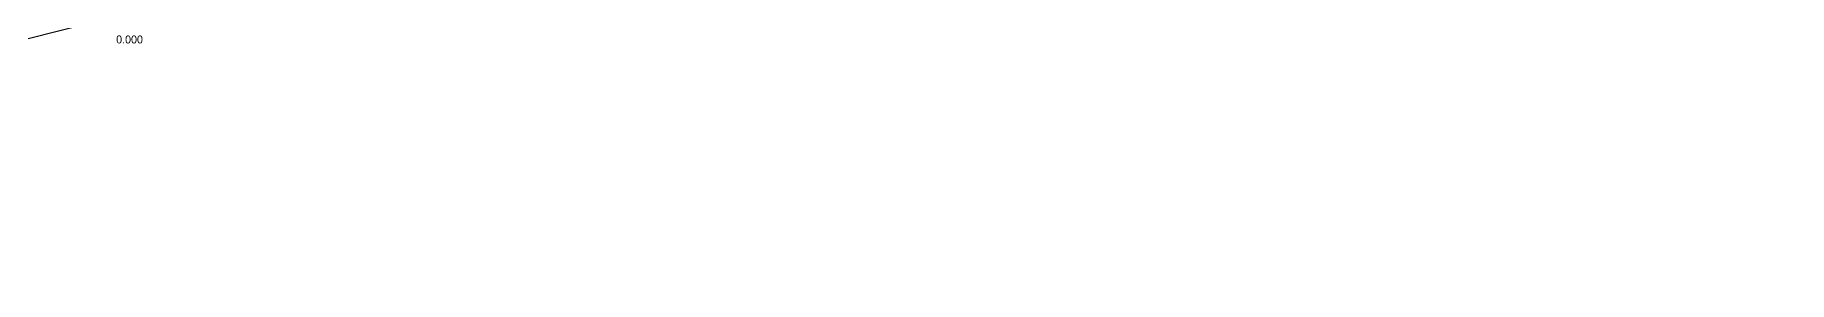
# Model space of a CAD drawing. Header units: metres. Extents: x 581016 to 32581287, y 5319908 to 5321142.
# Drawn here: x 581281.9 to 581457.3, y 5320162.6 to 5320187.3 of the extents above; entities that cross this region are included whole.
import ezdxf
from ezdxf.enums import TextEntityAlignment as Align

# ---------------------------------------------------------------- set-up
doc = ezdxf.new("R2010")
doc.units = ezdxf.units.M
for name, color, linetype in [('Flurstuecksgrenzedxf', 7, 'Continuous'), ('PointHeights', 7, 'Continuous'), ('UmringPStrassenverkehrdxf', 7, 'Continuous')]:
    doc.layers.add(name, color=color, linetype=linetype)

msp = doc.modelspace()

# ---------------------------------------------------------------- linework, layer by layer
at = {"layer": 'Flurstuecksgrenzedxf', "color": 178}
msp.add_lwpolyline([(581563.77, 5320247.92), (581450.34, 5320236.37), (581448.18, 5320236.02), (581437.39, 5320234.3), (581436.01, 5320234.08), (581350.47, 5320212.41), (581340.6, 5320210.21), (581278.9, 5320196.45), (581274.11, 5320195.26), (581182.73, 5320171.57), (581184.95, 5320162.59), (581292.94, 5320189.92), (581303.24, 5320192.05), (581422.51, 5320216.05), (581434.04, 5320218.26), (581497.34, 5320228.76)], dxfattribs=at)
msp.add_lwpolyline([(581563.77, 5320247.92), (581450.34, 5320236.37), (581448.18, 5320236.02), (581437.39, 5320234.3), (581436.01, 5320234.08), (581350.47, 5320212.41), (581340.6, 5320210.21), (581278.9, 5320196.45), (581274.11, 5320195.26), (581182.73, 5320171.57), (581184.95, 5320162.59), (581292.94, 5320189.92), (581303.24, 5320192.05), (581422.51, 5320216.05), (581434.04, 5320218.26), (581497.34, 5320228.76)], dxfattribs=at)
at = {"layer": 'UmringPStrassenverkehrdxf', "color": 178}
msp.add_lwpolyline([(581563.77, 5320247.92), (581450.34, 5320236.37), (581448.18, 5320236.02), (581437.39, 5320234.3), (581436.01, 5320234.08), (581350.47, 5320212.41), (581340.6, 5320210.21), (581278.9, 5320196.45), (581274.11, 5320195.26), (581182.73, 5320171.57), (581184.95, 5320162.59), (581292.94, 5320189.92), (581303.24, 5320192.05), (581422.51, 5320216.05), (581434.04, 5320218.26), (581497.34, 5320228.76)], dxfattribs=at)
msp.add_lwpolyline([(581563.77, 5320247.92), (581450.34, 5320236.37), (581448.18, 5320236.02), (581437.39, 5320234.3), (581436.01, 5320234.08), (581350.47, 5320212.41), (581340.6, 5320210.21), (581278.9, 5320196.45), (581274.11, 5320195.26), (581182.73, 5320171.57), (581184.95, 5320162.59), (581292.94, 5320189.92), (581303.24, 5320192.05), (581422.51, 5320216.05), (581434.04, 5320218.26), (581497.34, 5320228.76)], dxfattribs=at)

# ---------------------------------------------------------------- texts
at = {"layer": 'PointHeights', "linetype": 'Continuous'}
msp.add_text('0.000', height=0.8, dxfattribs=at).set_placement((581290, 5320187.27), align=Align.TOP_LEFT)
msp.add_text('0.000', height=0.8, dxfattribs=at).set_placement((581290, 5320187.27), align=Align.TOP_LEFT)
msp.add_text('0.000', height=0.8, dxfattribs=at).set_placement((581290, 5320187.27), align=Align.TOP_LEFT)
msp.add_text('0.000', height=0.8, dxfattribs=at).set_placement((581290, 5320187.27), align=Align.TOP_LEFT)

doc.saveas('drawing.dxf')
